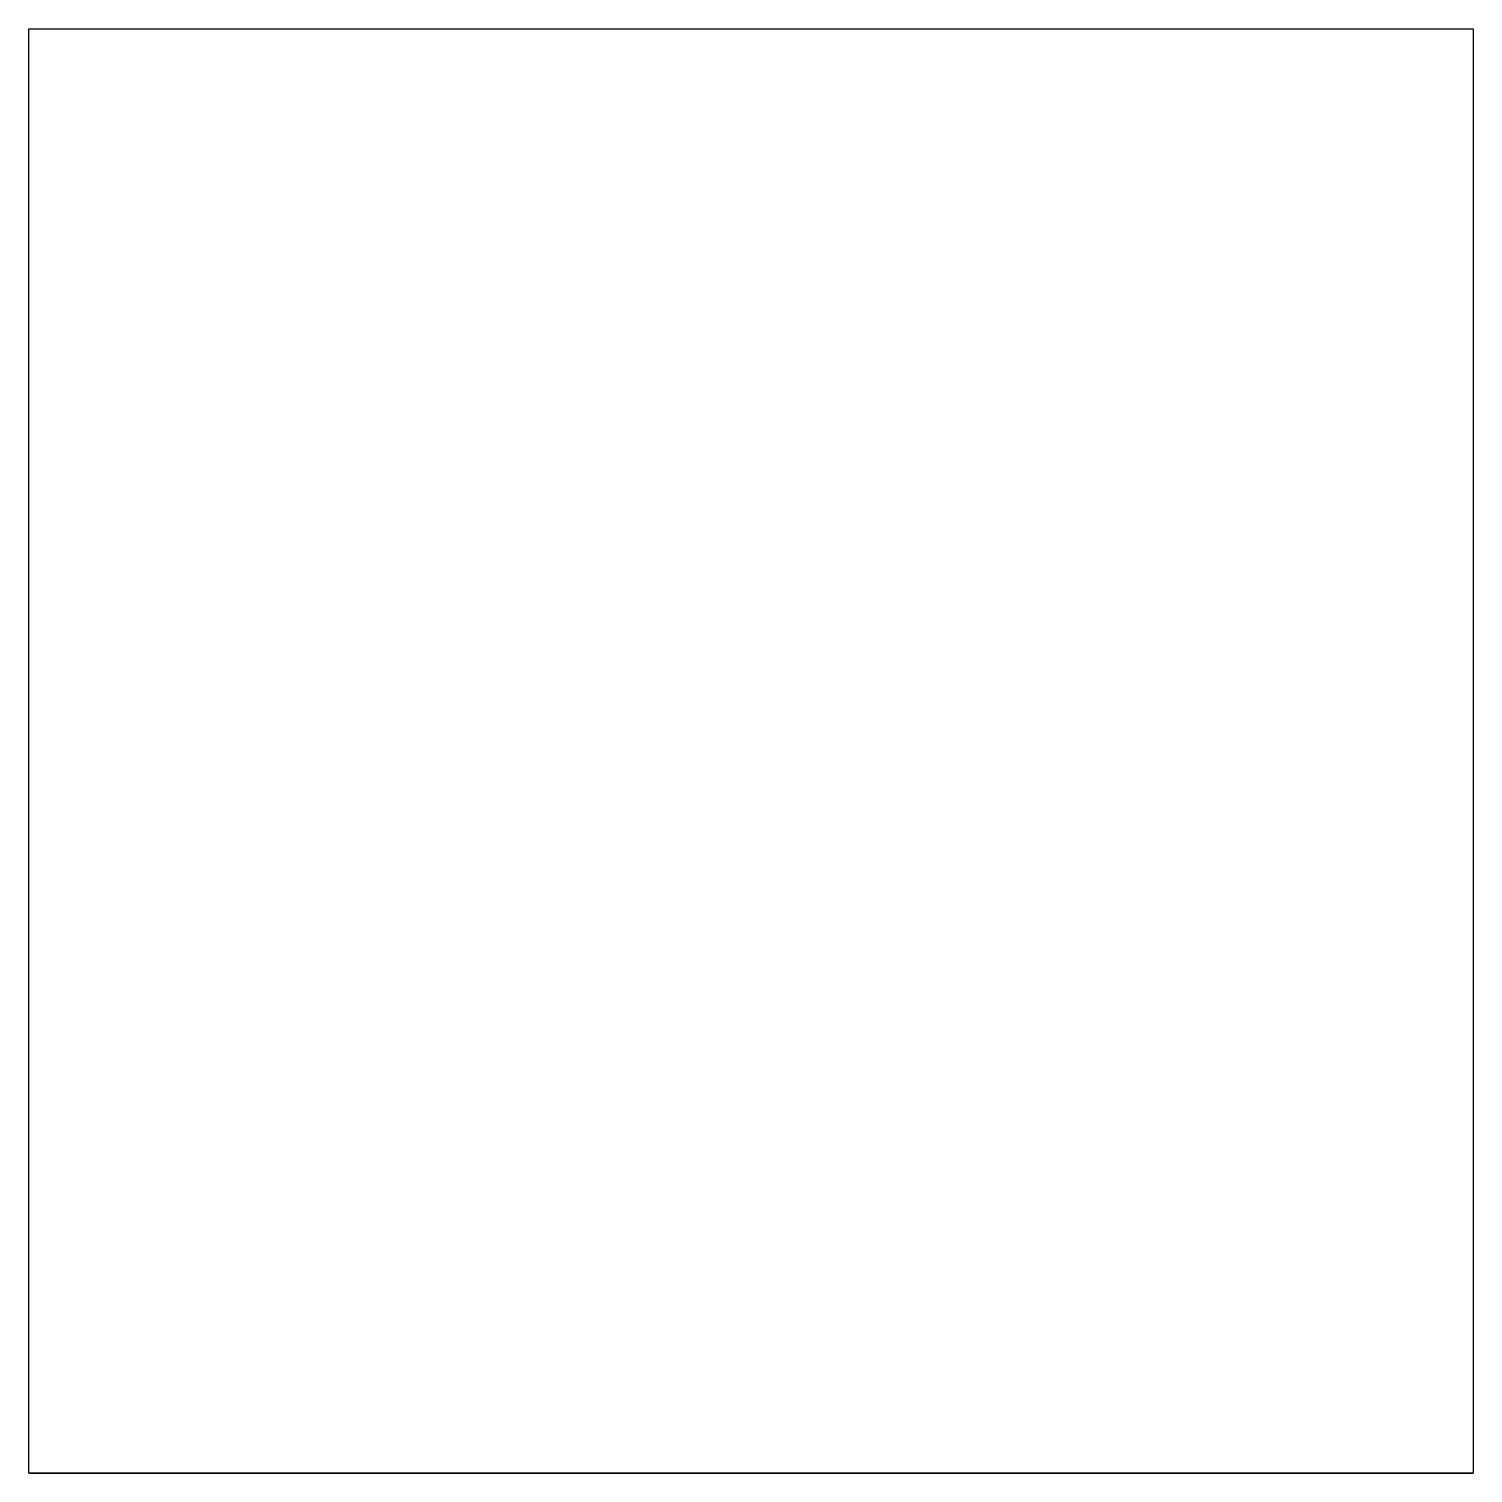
# Model space of a CAD drawing. Header units: millimetres. Extents: x 0 to 2000, y 0 to 2000.
import ezdxf

# ---------------------------------------------------------------- set-up
doc = ezdxf.new("R2010")
doc.units = ezdxf.units.MM

msp = doc.modelspace()

# ---------------------------------------------------------------- linework, layer by layer
for p, q in [((0, 0), (0, 2000)), ((0, 2000), (2000, 2000)), ((2000, 2000), (2000, 0)), ((0, 0), (2000, 0)), ((2000, 0), (0, 0))]:
    msp.add_line(p, q)

doc.saveas('drawing.dxf')
